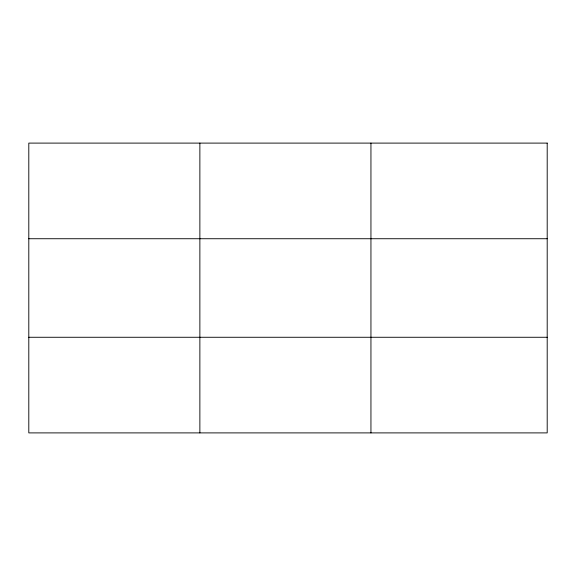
<?xml version="1.0" encoding="UTF-8"?>
<svg xmlns="http://www.w3.org/2000/svg" width="576" height="576" viewBox="0 0 576 576"><rect width="100%" height="100%" fill="white"/><g stroke="black" fill="none" stroke-linecap="round" stroke-linejoin="round"><path stroke-width="0.86" d="M199.872 432.9L199.872 143.1M370.944 432.9L370.944 143.1M28.8 238.73L547.2 238.73M28.8 337.27L547.2 337.27M547.2 143.1L547.2 432.9L28.8 432.9L28.8 143.1L547.2 143.1"/></g></svg>
